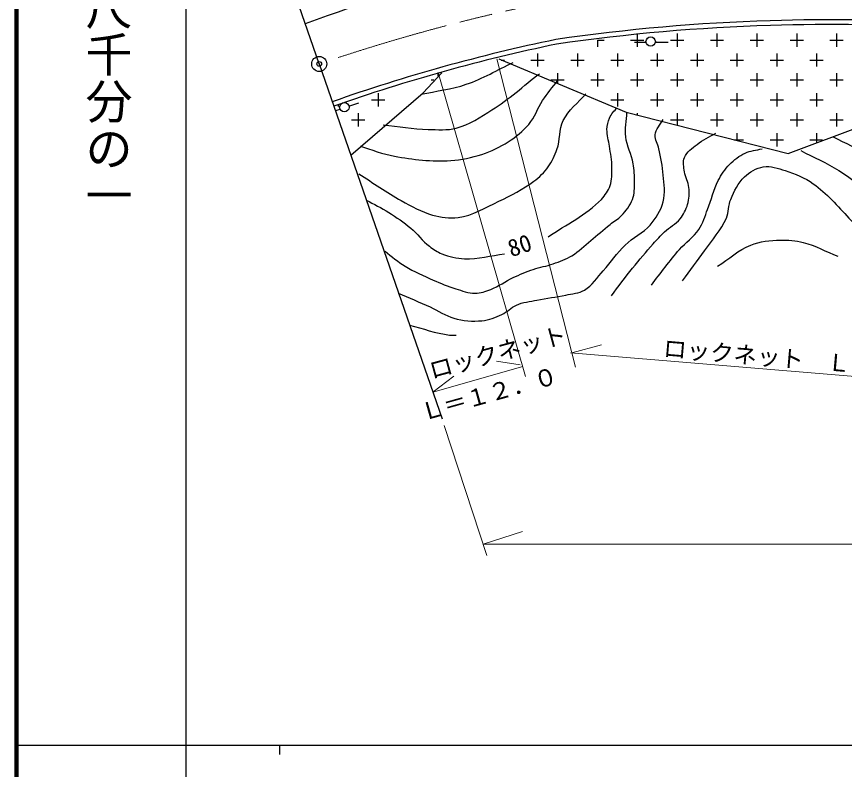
# Model space of a CAD drawing. Units: millimetres, scale not verified. Extents: x 40000 to 680000, y 20000 to 380000.
# Drawn here: x 40000 to 128117, y 202409 to 282515 of the extents above; entities that cross this region are included whole.
import ezdxf
from ezdxf.enums import TextEntityAlignment as Align

# ---------------------------------------------------------------- set-up
doc = ezdxf.new("R2010")
doc.units = ezdxf.units.MM
doc.header["$LTSCALE"] = 1000
doc.header["$PDMODE"] = 32
doc.header["$PDSIZE"] = 500
doc.linetypes.add('CHAIN', pattern=[18.5, 12, -1.5, 3.5, -1.5])
for name, color, linetype, lineweight in [('M-BGD', 7, 'Continuous', 25), ('M-BMK', 2, 'CHAIN', 13), ('M-BMK-SRVR', 3, 'Continuous', 25), ('M-STR-HTXT', 7, 'Continuous', 13), ('M-STR-STRC', 7, 'Continuous', 25), ('M-TTL', 2, 'Continuous', 140), ('M-TTL-BAND', 7, 'Continuous', 25)]:
    doc.layers.add(name, color=color, linetype=linetype, lineweight=lineweight)
doc.layers.add('M-OTRS', color=6, linetype='Continuous')
doc.styles.add('@ＭＳ ゴシック', font='')
doc.styles.add('ＭＳ ゴシック', font='')
doc.styles.get('@ＭＳ ゴシック').set_extended_font_data('@MS Gothic')
doc.styles.get('ＭＳ ゴシック').set_extended_font_data('MS Gothic')

msp = doc.modelspace()

# ---------------------------------------------------------------- linework, layer by layer
at = {"layer": 'M-BGD'}
for p, q in [((72214, 277470), (58285, 317699)), ((106067, 280666), (106067, 279308)), ((110309, 280722), (110309, 279308)), ((114552, 280722), (114552, 279308)), ((118794, 280722), (118794, 279308)), ((123037, 280722), (123037, 279308)), ((127280, 280722), (127280, 279308)), ((101824, 280013), (101824, 279308)), ((101831, 280015), (102531, 280015)), ((105359, 280015), (106774, 280015)), ((105762, 279789), (106997, 279789)), ((107988, 279789), (109355, 279789)), ((109602, 280015), (111016, 280015)), ((113845, 280015), (115259, 280015)), ((118087, 280015), (119502, 280015)), ((122330, 280015), (123744, 280015)), ((126573, 280015), (127987, 280015)), ((95460, 278601), (95460, 277186)), ((99703, 278601), (99703, 277186)), ((103945, 278601), (103945, 277186)), ((108188, 278601), (108188, 277186)), ((112430, 278601), (112430, 277186)), ((116673, 278601), (116673, 277186)), ((120916, 278601), (120916, 277186)), ((125158, 278601), (125158, 277186)), ((91315, 278000), (104889, 272345)), ((91572, 277893), (91924, 277893)), ((94753, 277893), (96167, 277893)), ((98995, 277893), (100410, 277893)), ((103238, 277893), (104652, 277893)), ((107481, 277893), (108895, 277893)), ((111723, 277893), (113138, 277893)), ((115966, 277893), (117380, 277893)), ((120209, 277893), (121623, 277893)), ((124451, 277893), (125866, 277893)), ((72214, 277470), (85299, 239715)), ((83264, 274407), (85260, 276537)), ((84853, 276411), (84853, 276168)), ((97581, 276479), (97581, 275390)), ((101824, 276479), (101824, 275065)), ((106067, 276479), (106067, 275065)), ((110309, 276479), (110309, 275065)), ((114552, 276479), (114552, 275065)), ((118794, 276479), (118794, 275065)), ((123037, 276479), (123037, 275065)), ((127280, 276479), (127280, 275065)), ((84146, 275772), (84415, 275772)), ((96874, 275772), (98288, 275772)), ((101117, 275772), (102531, 275772)), ((105359, 275772), (106774, 275772)), ((109602, 275772), (111016, 275772)), ((113845, 275772), (115259, 275772)), ((118087, 275772), (119502, 275772)), ((122330, 275772), (123744, 275772)), ((126573, 275772), (127987, 275772)), ((75576, 267770), (83264, 274407)), ((78489, 274358), (78489, 272944)), ((103945, 274358), (103945, 272944)), ((108188, 274358), (108188, 272944)), ((112430, 274358), (112430, 272944)), ((116673, 274358), (116673, 272944)), ((120916, 274358), (120916, 272944)), ((125158, 274358), (125158, 272944)), ((75373, 272991), (76427, 273343)), ((77782, 273651), (79196, 273651)), ((103238, 273651), (104652, 273651)), ((107481, 273651), (108895, 273651)), ((111723, 273651), (113138, 273651)), ((115966, 273651), (117380, 273651)), ((120209, 273651), (121623, 273651)), ((122123, 267953), (137792, 273808)), ((124451, 273651), (125866, 273651)), ((73982, 272528), (74427, 272676)), ((74247, 273128), (74247, 272944)), ((104889, 272345), (122123, 267953)), ((75661, 271530), (77075, 271530)), ((76368, 272237), (76368, 270822)), ((106067, 272237), (106067, 272033)), ((109602, 271530), (111016, 271530)), ((110309, 272237), (110309, 270955)), ((113845, 271530), (115259, 271530)), ((114552, 272237), (114552, 270822)), ((118087, 271530), (119502, 271530)), ((118794, 272237), (118794, 270822)), ((122330, 271530), (123744, 271530)), ((123037, 272237), (123037, 270822)), ((126573, 271530), (127987, 271530)), ((127280, 272237), (127280, 270822)), ((116673, 270115), (116673, 269338)), ((120916, 270115), (120916, 268701)), ((125158, 270115), (125158, 269159)), ((116396, 269408), (117380, 269408)), ((120209, 269408), (121623, 269408)), ((124451, 269408), (125786, 269408))]:
    msp.add_line(p, q, dxfattribs=at)
for centre in [(107492, 279855), (74888, 272869)]:
    msp.add_circle(centre, 500, dxfattribs=at)
for centre, radius, start, end in [((120463, 148945), 141806, 102.56053, 110.52948), ((126194, 82249), 199908, 91.71365, 98.28349), ((126840, 72223), 209949, 81.38856, 91.80806), ((126194, 82249), 199408, 91.71353, 98.2792), ((126840, 72223), 209449, 81.38674, 91.80817), ((134810, 99540), 184368, 101.70929, 109.38808), ((134810, 99540), 183868, 101.71395, 109.38808)]:
    msp.add_arc(centre, radius, start, end, dxfattribs=at)
for points, knots in [([(83081, 274241), (84678, 274596), (86323, 274779), (87872, 275306), (89610, 275896), (91199, 276858), (92862, 277634)], [0, 0, 0, 0, 1, 1, 1, 2, 2, 2, 2]), ([(79022, 270981), (80619, 270825), (82209, 270557), (83813, 270515), (84811, 270489), (85841, 270393), (86807, 270648), (88179, 271009), (89399, 271822), (90600, 272577), (92395, 273706), (93971, 275150), (95657, 276437)], [0, 0, 0, 0, 1, 1, 1, 2, 2, 2, 3, 3, 3, 4, 4, 4, 4]), ([(76560, 268718), (77780, 268363), (78970, 267881), (80220, 267654), (82189, 267294), (84209, 267068), (86208, 267188), (87337, 267255), (88462, 267496), (89535, 267853), (90514, 268179), (91463, 268624), (92330, 269184), (93136, 269705), (93910, 270310), (94525, 271047), (95150, 271794), (95452, 272763), (95989, 273576), (96479, 274316), (97054, 274995), (97586, 275705)], [0, 0, 0, 0, 1, 1, 1, 2, 2, 2, 3, 3, 3, 4, 4, 4, 5, 5, 5, 6, 6, 6, 7, 7, 7, 7]), ([(76427, 265790), (77935, 264837), (79383, 263781), (80952, 262929), (82024, 262347), (83100, 261718), (84278, 261399), (85160, 261160), (86102, 261004), (87007, 261133), (88544, 261352), (89933, 262188), (91332, 262863), (92620, 263485), (93921, 264124), (95058, 264992), (95631, 265430), (96166, 265937), (96588, 266522), (96994, 267086), (97289, 267731), (97520, 268385), (97867, 269370), (97726, 270509), (98185, 271446), (98732, 272563), (99782, 273354), (100581, 274307)], [0, 0, 0, 0, 1, 1, 1, 2, 2, 2, 3, 3, 3, 4, 4, 4, 5, 5, 5, 6, 6, 6, 7, 7, 7, 8, 8, 8, 9, 9, 9, 9]), ([(79221, 257540), (79931, 257007), (80594, 256406), (81351, 255943), (82298, 255363), (83327, 254925), (84345, 254479), (85130, 254135), (85921, 253798), (86740, 253547), (87415, 253341), (88098, 253077), (88803, 253082), (89373, 253085), (89933, 253280), (90467, 253481), (91311, 253799), (92044, 254364), (92862, 254745), (93556, 255068), (94267, 255362), (94991, 255610), (95689, 255849), (96426, 255962), (97120, 256209), (97804, 256452), (98495, 256700), (99117, 257074), (99847, 257513), (100454, 258131), (101113, 258671), (101807, 259239), (102477, 259837), (103176, 260401), (103569, 260719), (104026, 260965), (104373, 261332), (104855, 261842), (105326, 262405), (105571, 263062), (105789, 263648), (105759, 264301), (105771, 264925), (105783, 265570), (105747, 266220), (105637, 266855), (105469, 267831), (104948, 268732), (104839, 269716), (104744, 270577), (104928, 271446), (104972, 272311)], [0, 0, 0, 0, 1, 1, 1, 2, 2, 2, 3, 3, 3, 4, 4, 4, 5, 5, 5, 6, 6, 6, 7, 7, 7, 8, 8, 8, 9, 9, 9, 10, 10, 10, 11, 11, 11, 12, 12, 12, 13, 13, 13, 14, 14, 14, 15, 15, 15, 16, 16, 16, 17, 17, 17, 17]), ([(96588, 259070), (98473, 260401), (100652, 261392), (102244, 263062), (102643, 263481), (102985, 263980), (103176, 264526), (103388, 265137), (103380, 265809), (103375, 266456), (103370, 267215), (103209, 267965), (103109, 268718), (103029, 269318), (102821, 269910), (102843, 270515), (102857, 270923), (102943, 271338), (103109, 271712), (103296, 272134), (103641, 272467), (103907, 272844)], [0, 0, 0, 0, 1, 1, 1, 2, 2, 2, 3, 3, 3, 4, 4, 4, 5, 5, 5, 6, 6, 6, 7, 7, 7, 7]), ([(80619, 253082), (81750, 252594), (82890, 252125), (84012, 251618), (84862, 251233), (85641, 250665), (86541, 250420), (87508, 250157), (88539, 250047), (89535, 250154), (90274, 250233), (90992, 250502), (91664, 250819), (92215, 251079), (92636, 251576), (93195, 251817), (93886, 252116), (94653, 252196), (95390, 252350), (96404, 252560), (97440, 252660), (98451, 252882), (99124, 253030), (99854, 253065), (100447, 253414), (101272, 253899), (101800, 254769), (102444, 255477), (103248, 256362), (103914, 257373), (104772, 258205), (105589, 258995), (106697, 259470), (107434, 260334), (108046, 261052), (108590, 261884), (108831, 262796), (109075, 263718), (108910, 264707), (108831, 265657), (108753, 266599), (108568, 267530), (108366, 268452), (108257, 268946), (107913, 269413), (107966, 269916), (108033, 270537), (108543, 271025), (108831, 271579)], [0, 0, 0, 0, 1, 1, 1, 2, 2, 2, 3, 3, 3, 4, 4, 4, 5, 5, 5, 6, 6, 6, 7, 7, 7, 8, 8, 8, 9, 9, 9, 10, 10, 10, 11, 11, 11, 12, 12, 12, 13, 13, 13, 14, 14, 14, 15, 15, 15, 16, 16, 16, 16]), ([(103309, 252815), (104063, 253791), (104795, 254784), (105571, 255743), (106284, 256624), (107011, 257494), (107767, 258338), (108154, 258771), (108542, 259204), (108964, 259602), (109492, 260099), (110175, 260435), (110628, 261000), (110988, 261448), (111269, 261977), (111426, 262530), (111591, 263108), (111619, 263729), (111559, 264327), (111502, 264900), (111172, 265420), (111094, 265990), (111024, 266495), (110904, 267047), (111094, 267520), (111333, 268118), (111922, 268516), (112424, 268918), (113030, 269403), (113755, 269716), (114421, 270116)], [0, 0, 0, 0, 1, 1, 1, 2, 2, 2, 3, 3, 3, 4, 4, 4, 5, 5, 5, 6, 6, 6, 7, 7, 7, 8, 8, 8, 9, 9, 9, 10, 10, 10, 10]), ([(126930, 269716), (128194, 269051), (129514, 268482), (130723, 267720), (131729, 267086), (132724, 266412), (133584, 265591), (134724, 264502), (135695, 263237), (136578, 261931), (137813, 260106), (138707, 258072), (139772, 256142)], [0, 0, 0, 0, 1, 1, 1, 2, 2, 2, 3, 3, 3, 4, 4, 4, 4]), ([(107567, 253947), (108565, 255211), (109501, 256527), (110561, 257739), (111212, 258483), (112074, 259048), (112624, 259868), (113056, 260512), (113266, 261279), (113556, 261998), (113962, 263007), (114185, 264094), (114687, 265059), (115011, 265681), (115393, 266288), (115885, 266789), (116363, 267276), (116929, 267696), (117548, 267986), (118108, 268249), (118746, 268297), (119345, 268452)], [0, 0, 0, 0, 1, 1, 1, 2, 2, 2, 3, 3, 3, 4, 4, 4, 5, 5, 5, 6, 6, 6, 7, 7, 7, 7]), ([(123470, 268252), (124823, 267543), (126242, 266947), (127529, 266123), (128967, 265202), (130366, 264190), (131588, 262996), (132749, 261860), (133705, 260525), (134649, 259203), (135303, 258286), (135846, 257296), (136445, 256342)], [0, 0, 0, 0, 1, 1, 1, 2, 2, 2, 3, 3, 3, 4, 4, 4, 4]), ([(110894, 254412), (111670, 255477), (112467, 256527), (113223, 257606), (114021, 258745), (114997, 259792), (115552, 261066), (115825, 261693), (115759, 262430), (116018, 263062), (116372, 263928), (116801, 264816), (117481, 265458), (118030, 265975), (118733, 266402), (119478, 266522), (120255, 266648), (121055, 266358), (121806, 266123), (122858, 265794), (123893, 265350), (124801, 264726), (126249, 263731), (127384, 262340), (128593, 261066), (129990, 259595), (131255, 258005), (132586, 256475)], [0, 0, 0, 0, 1, 1, 1, 2, 2, 2, 3, 3, 3, 4, 4, 4, 5, 5, 5, 6, 6, 6, 7, 7, 7, 8, 8, 8, 9, 9, 9, 9]), ([(77225, 262996), (78024, 262552), (78849, 262153), (79621, 261665), (80427, 261155), (81216, 260612), (81950, 260002), (82661, 259409), (83212, 258635), (83946, 258072), (84356, 257757), (84796, 257465), (85277, 257273), (86036, 256970), (86855, 256780), (87672, 256741), (89101, 256674), (90511, 257096), (91930, 257273)], [0, 0, 0, 0, 1, 1, 1, 2, 2, 2, 3, 3, 3, 4, 4, 4, 5, 5, 5, 6, 6, 6, 6]), ([(114620, 255943), (115796, 256697), (116844, 257701), (118147, 258205), (119133, 258587), (120217, 258705), (121274, 258737), (122099, 258762), (122935, 258671), (123736, 258471), (125011, 258154), (126176, 257495), (127396, 257007)], [0, 0, 0, 0, 1, 1, 1, 2, 2, 2, 3, 3, 3, 4, 4, 4, 4]), ([(81817, 249688), (83236, 249333), (84623, 248802), (86075, 248623), (86317, 248594), (86563, 248623), (86807, 248623)], [0, 0, 0, 0, 1, 1, 1, 2, 2, 2, 2])]:
    msp.add_open_spline(points, degree=3, knots=knots, dxfattribs=at)
at = {"layer": 'M-BMK'}
msp.add_arc((135970, 90419), 197619, 83.2689, 108.58968, dxfattribs=at)
at = {"layer": 'M-BMK-SRVR'}
msp.add_circle((72214, 277470), 800, dxfattribs=at)
at = {"layer": 'M-OTRS'}
msp.add_point((72214, 277470), dxfattribs=at)
at = {"layer": 'M-STR-HTXT'}
for p, q in [((91120, 278013), (99487, 245226)), ((84865, 276549), (94180, 244211)), ((98971, 246740), (147164, 242711)), ((99103, 246728), (102248, 247571)), ((84316, 242552), (93872, 245283)), ((93598, 245442), (91070, 245841)), ((84316, 242552), (86545, 244244)), ((85530, 239021), (90055, 225181)), ((89659, 226392), (93864, 227743)), ((89659, 226392), (318219, 226392))]:
    msp.add_line(p, q, dxfattribs=at)
at = {"layer": 'M-STR-STRC'}
msp.add_arc((133845, 85781), 199091, 79.24176, 93.8035, dxfattribs=at)
at = {"layer": 'M-TTL'}
msp.add_line((40000, 380000), (40000, 20000), dxfattribs=at)
at = {"layer": 'M-TTL-BAND'}
for p, q in [((58000, 370000), (58000, 20000)), ((40000, 205000), (579000, 205000)), ((68000, 205000), (68000, 204000))]:
    msp.add_line(p, q, dxfattribs=at)

# ---------------------------------------------------------------- texts
at = {"layer": 'M-BGD', "style": 'ＭＳ ゴシック'}
msp.add_text('80', height=1833, rotation=18.769, dxfattribs=at).set_placement((94016, 256779), align=Align.BOTTOM_CENTER)
at = {"layer": 'M-STR-HTXT', "style": 'ＭＳ ゴシック'}
for s, rotation, p in [('ロックネット', 15.193, (91206, 246781)), ('ロックネット\u3000Ｌ＝６１．０', 355.171, (125039, 245888)), ('Ｌ＝１２．０', 15.602, (90274, 242387))]:
    msp.add_text(s, height=1833, rotation=rotation, dxfattribs=at).set_placement(p, align=Align.MIDDLE_CENTER)
at = {"layer": 'M-TTL-BAND', "style": '@ＭＳ ゴシック'}
msp.add_text('縮尺千分の一', height=3666, rotation=270, dxfattribs=at).set_placement((49777, 261030), align=Align.MIDDLE_RIGHT)

doc.saveas('drawing.dxf')
